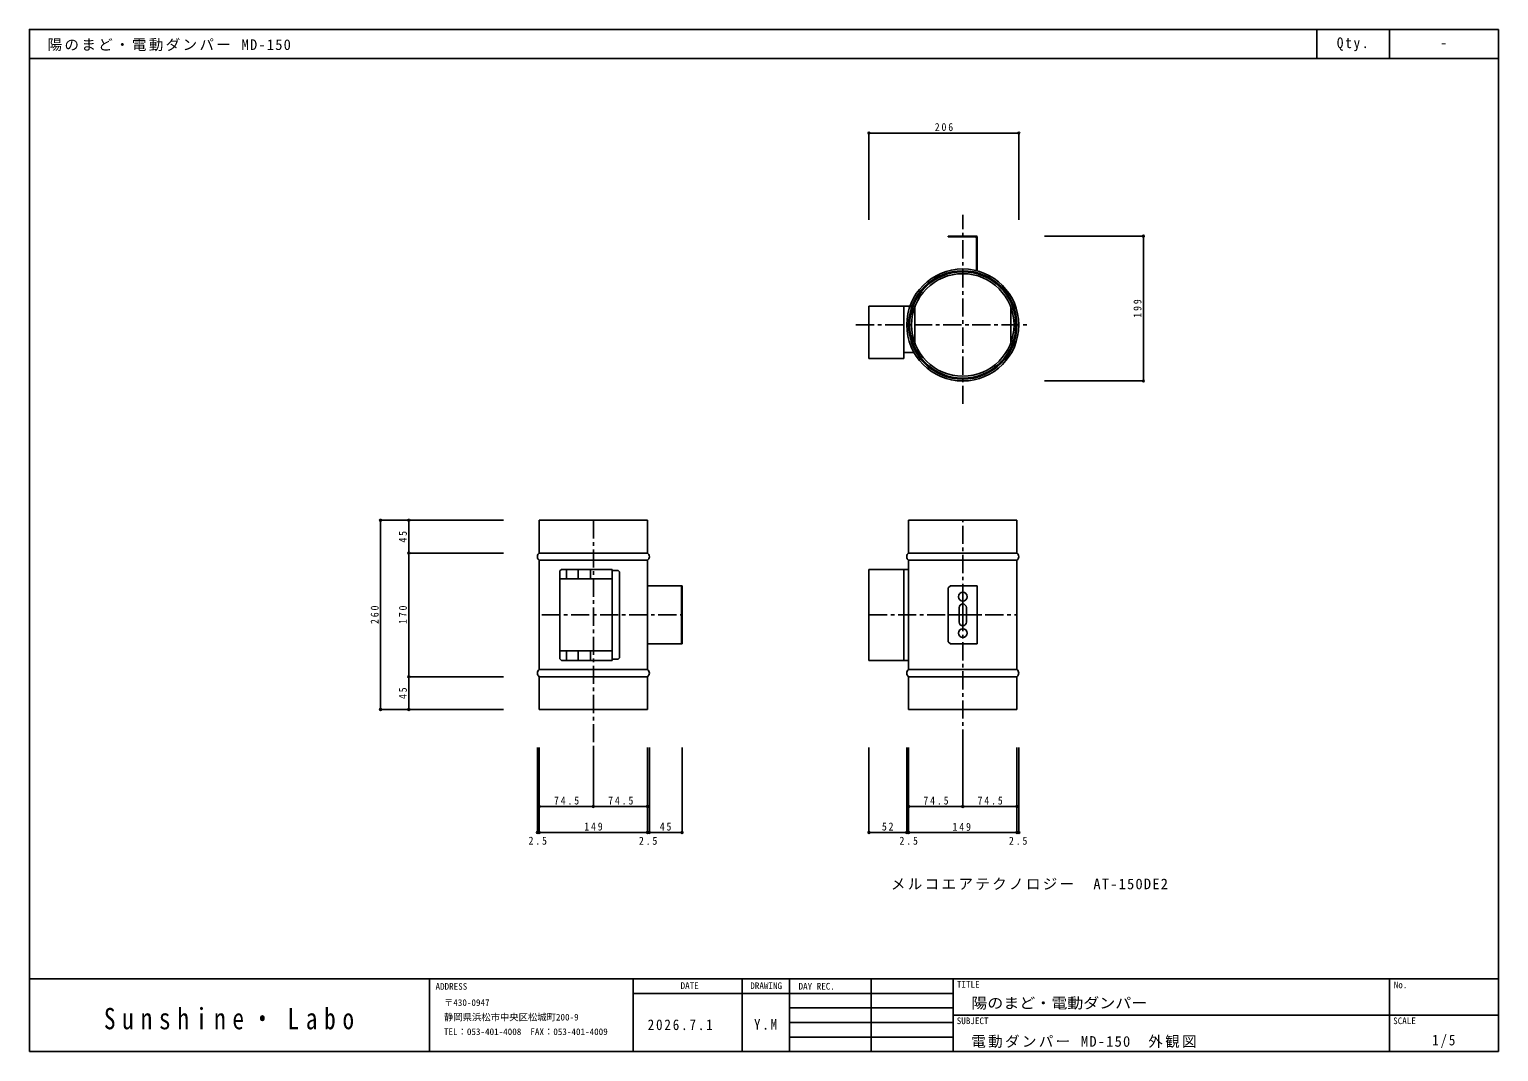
# Model space of a CAD drawing. Units: millimetres at full size, sheet at 1:5. Extents: x -1974 to 2146, y -574 to 831.
# Drawn here: x -1974 to 46, y -574 to 831 of the extents above; entities that cross this region are included whole.
import ezdxf
from ezdxf.enums import TextEntityAlignment as Align

# ---------------------------------------------------------------- set-up
doc = ezdxf.new("R2010")
doc.units = ezdxf.units.MM
doc.header["$LTSCALE"] = 5
doc.header["$PDMODE"] = 32
doc.header["$PDSIZE"] = 2.5
doc.linetypes.add('CHAIN1', pattern=[8, 5, -1, 1, -1])
for name, color, linetype in [('0-0', 7, 'Continuous'), ('0-1', 7, 'Continuous'), ('F-0', 2, 'Continuous')]:
    doc.layers.add(name, color=color, linetype=linetype)
doc.styles.add('ＭＳ ゴシック', font='')
doc.styles.add('ＭＳ 明朝', font='')
doc.styles.get('ＭＳ ゴシック').set_extended_font_data('MS Gothic')
doc.styles.get('ＭＳ 明朝').set_extended_font_data('MS Mincho')

msp = doc.modelspace()

# ---------------------------------------------------------------- linework, layer by layer
at = {"layer": '0-0', "color": 4, "linetype": 'CHAIN1'}
for p, q in [((-690.7, 315.873), (-690.7, 575.583)), ((-837.545, 424.36), (-602.623, 424.36)), ((-1198.595, 155.897), (-1198.595, -156.594)), ((-690.7, -156.594), (-690.7, 155.897)), ((-690.7, 30.897), (-690.7, 70.897)), ((-1269.302, 25.897), (-1076.595, 25.897)), ((-819.7, 25.897), (-616.2, 25.897))]:
    msp.add_line(p, q, dxfattribs=at)
at = {"layer": '0-0'}
for p, q in [((-710.7, 545.36), (-710.7, 546.36)), ((-710.7, 546.36), (-672.7, 546.36)), ((-710.7, 546.36), (-670.7, 546.36)), ((-710.7, 545.36), (-673.2, 545.36)), ((-671.7, 498.765), (-671.7, 543.86)), ((-670.7, 498.36), (-670.7, 544.36)), ((-819.7, 450.36), (-763.178, 450.36)), ((-819.7, 450.36), (-763.178, 450.36)), ((-796.7, 450.36), (-756.7, 450.36)), ((-771.7, 450.36), (-771.7, 378.36)), ((-771.7, 450.36), (-771.7, 378.36)), ((-756.579, 399.257), (-756.579, 449.463)), ((-624.821, 399.257), (-624.821, 449.463)), ((-771.7, 386.36), (-757.67, 386.36)), ((-771.7, 386.36), (-757.67, 386.36)), ((-1273.095, 155.897), (-1124.095, 155.897)), ((-1273.095, 110.897), (-1273.095, 155.897)), ((-1273.095, 110.897), (-1273.095, 155.897)), ((-1273.095, 155.897), (-1124.095, 155.897)), ((-1124.095, 110.897), (-1124.095, 155.897)), ((-1124.095, 110.897), (-1124.095, 155.897)), ((-765.2, 155.897), (-616.2, 155.897)), ((-765.2, 110.897), (-765.2, 155.897)), ((-765.2, 155.897), (-616.2, 155.897)), ((-765.2, 110.897), (-765.2, 155.897)), ((-616.2, 110.897), (-616.2, 155.897)), ((-616.2, 110.897), (-616.2, 155.897)), ((-1273.095, 110.897), (-1124.095, 110.897)), ((-1273.095, 110.897), (-1124.095, 110.897)), ((-765.2, 110.897), (-616.2, 110.897)), ((-765.2, 110.897), (-616.2, 110.897)), ((-1273.095, 100.897), (-1124.095, 100.897)), ((-1273.095, -49.103), (-1273.095, 100.897)), ((-1273.095, -49.103), (-1273.095, 100.897)), ((-1273.095, 100.897), (-1124.095, 100.897)), ((-1242.595, 88.397), (-1244.595, 86.397)), ((-1244.595, 86.397), (-1244.595, -34.603)), ((-1172.595, 88.397), (-1242.595, 88.397)), ((-1235.595, 88.397), (-1235.595, 75.397)), ((-1219.595, 88.397), (-1219.595, 75.397)), ((-1202.595, 88.397), (-1202.595, 75.397)), ((-1172.595, 88.397), (-1172.595, -36.603)), ((-1172.595, 86.897), (-1164.595, 86.897)), ((-1172.595, 83.897), (-1172.595, 43.897)), ((-1164.595, 86.897), (-1162.595, 84.897)), ((-1162.595, 84.897), (-1162.595, -33.103)), ((-1124.095, -49.103), (-1124.095, 100.897)), ((-1124.095, -49.103), (-1124.095, 100.897)), ((-765.2, 88.397), (-819.7, 88.397)), ((-771.7, -36.603), (-771.7, 88.397)), ((-765.2, 100.897), (-616.2, 100.897)), ((-765.2, -49.103), (-765.2, 100.897)), ((-765.2, 100.897), (-616.2, 100.897)), ((-765.2, -49.103), (-765.2, 100.897)), ((-616.2, -49.103), (-616.2, 100.897)), ((-616.2, -49.103), (-616.2, 100.897)), ((-1172.595, 75.397), (-1244.595, 75.397)), ((-1124.095, 65.897), (-1076.595, 65.897)), ((-1077.595, 65.897), (-1077.595, -14.103)), ((-1076.595, 65.897), (-1076.595, -14.103)), ((-707.7, 65.897), (-710.7, 62.897)), ((-710.7, -11.103), (-710.7, 62.897)), ((-707.7, 65.897), (-670.7, 65.897)), ((-670.7, -14.103), (-670.7, 65.897)), ((-1076.595, 45.897), (-1076.595, 5.897)), ((-690.7, 45.897), (-690.7, 5.897)), ((-710.7, 25.897), (-670.7, 25.897)), ((-695.7, 35.897), (-695.7, 15.897)), ((-685.7, 35.897), (-685.7, 15.897)), ((-1124.095, -14.103), (-1076.595, -14.103)), ((-710.7, -11.103), (-707.7, -14.103)), ((-707.7, -14.103), (-670.7, -14.103)), ((-1244.595, -23.603), (-1172.595, -23.603)), ((-1244.595, -34.603), (-1242.595, -36.603)), ((-1242.595, -36.603), (-1172.595, -36.603)), ((-1235.595, -23.603), (-1235.595, -36.603)), ((-1219.595, -36.603), (-1219.595, -23.603)), ((-1202.595, -36.603), (-1202.595, -23.603)), ((-1172.595, -35.103), (-1164.595, -35.103)), ((-1162.595, -33.103), (-1164.595, -35.103)), ((-1273.095, -49.103), (-1124.095, -49.103)), ((-1273.095, -49.103), (-1124.095, -49.103)), ((-1273.095, -104.103), (-1273.095, -59.103)), ((-1273.095, -59.103), (-1124.095, -59.103)), ((-1273.095, -104.103), (-1273.095, -59.103)), ((-1273.095, -59.103), (-1124.095, -59.103)), ((-1124.095, -104.103), (-1124.095, -59.103)), ((-1124.095, -104.103), (-1124.095, -59.103)), ((-765.2, -49.103), (-616.2, -49.103)), ((-765.2, -49.103), (-616.2, -49.103)), ((-765.2, -104.103), (-765.2, -59.103)), ((-765.2, -59.103), (-616.2, -59.103)), ((-765.2, -59.103), (-616.2, -59.103)), ((-765.2, -104.103), (-765.2, -59.103)), ((-616.2, -104.103), (-616.2, -59.103)), ((-616.2, -104.103), (-616.2, -59.103)), ((-1273.095, -104.103), (-1124.095, -104.103)), ((-1273.095, -104.103), (-1124.095, -104.103)), ((-765.2, -104.103), (-616.2, -104.103)), ((-765.2, -104.103), (-616.2, -104.103))]:
    msp.add_line(p, q, dxfattribs=at)
for points in [[(-819.7, 450.36), (-819.7, 378.36), (-771.7, 378.36)], [(-819.7, 450.36), (-819.7, 378.36), (-771.7, 378.36)], [(-765.2, -36.603), (-819.7, -36.603), (-819.7, 88.397)]]:
    msp.add_lwpolyline(points, dxfattribs=at)
for centre, radius in [((-690.7, 424.36), 77), ((-690.7, 424.36), 77), ((-690.7, 424.36), 74.5), ((-690.7, 424.36), 73), ((-690.7, 424.36), 70.5), ((-690.7, 50.897), 6), ((-690.7, 0.897), 6)]:
    msp.add_circle(centre, radius, dxfattribs=at)
for centre, radius, start, end in [((-672.7, 544.36), 2, 0, 90), ((-673.2, 543.86), 1.5, 0, 90), ((-1269.345, 105.897), 6.25, 126.8699, 233.1301), ((-1269.345, 105.897), 6.25, 126.8699, 233.1301), ((-1127.845, 105.897), 6.25, 306.8699, 53.1301), ((-1127.845, 105.897), 6.25, 306.8699, 53.1301), ((-761.45, 105.897), 6.25, 126.8699, 233.1301), ((-761.45, 105.897), 6.25, 126.8699, 233.1301), ((-619.95, 105.897), 6.25, 306.8699, 53.1301), ((-619.95, 105.897), 6.25, 306.8699, 53.1301), ((-690.7, 35.897), 5, 0, 180), ((-690.7, 15.897), 5, 180, 0), ((-1269.345, -54.103), 6.25, 126.8699, 233.1301), ((-1269.345, -54.103), 6.25, 126.8699, 233.1301), ((-1127.845, -54.103), 6.25, 306.8699, 53.1301), ((-1127.845, -54.103), 6.25, 306.8699, 53.1301), ((-761.45, -54.103), 6.25, 126.8699, 233.1301), ((-761.45, -54.103), 6.25, 126.8699, 233.1301), ((-619.95, -54.103), 6.25, 306.8699, 53.1301), ((-619.95, -54.103), 6.25, 306.8699, 53.1301)]:
    msp.add_arc(centre, radius, start, end, dxfattribs=at)
at = {"layer": '0-1', "color": 4}
for p, q in [((-819.7, 688.215), (-613.7, 688.215)), ((-819.7, 688.215), (-819.7, 568.987)), ((-613.7, 688.215), (-613.7, 568.987)), ((-442.382, 546.36), (-578.475, 546.36)), ((-442.382, 347.36), (-442.382, 546.36)), ((-442.382, 347.36), (-578.475, 347.36)), ((-1491.133, 155.897), (-1491.133, -104.103)), ((-1491.133, 155.897), (-1322.078, 155.897)), ((-1452.356, 155.897), (-1452.356, 110.897)), ((-1452.356, 155.897), (-1322.078, 155.897)), ((-1452.356, 110.897), (-1322.078, 110.897)), ((-1452.356, 110.897), (-1452.356, -59.103)), ((-1452.356, -59.103), (-1322.078, -59.103)), ((-1452.356, -59.103), (-1452.356, -104.103)), ((-1491.133, -104.103), (-1322.078, -104.103)), ((-1452.356, -104.103), (-1322.078, -104.103)), ((-1275.595, -273.182), (-1275.595, -156.594)), ((-1273.095, -273.182), (-1273.095, -156.594)), ((-1273.095, -237.43), (-1273.095, -156.594)), ((-1273.095, -273.182), (-1273.095, -156.594)), ((-1198.595, -237.43), (-1198.595, -156.594)), ((-1124.095, -273.182), (-1124.095, -156.594)), ((-1124.095, -237.43), (-1124.095, -156.594)), ((-1124.095, -273.182), (-1124.095, -156.594)), ((-1121.595, -273.182), (-1121.595, -156.594)), ((-1076.595, -273.182), (-1076.595, -156.594)), ((-819.7, -273.182), (-819.7, -156.594)), ((-767.7, -273.182), (-767.7, -156.594)), ((-765.2, -273.182), (-765.2, -156.594)), ((-765.2, -237.43), (-765.2, -156.594)), ((-765.2, -273.182), (-765.2, -156.594)), ((-690.7, -237.43), (-690.7, -156.594)), ((-616.2, -273.182), (-616.2, -156.594)), ((-616.2, -237.43), (-616.2, -156.594)), ((-616.2, -273.182), (-616.2, -156.594)), ((-613.7, -273.182), (-613.7, -156.594)), ((-1273.095, -237.43), (-1198.595, -237.43)), ((-1198.595, -237.43), (-1124.095, -237.43)), ((-765.2, -237.43), (-690.7, -237.43)), ((-690.7, -237.43), (-616.2, -237.43)), ((-1273.095, -273.182), (-1275.595, -273.182)), ((-1273.095, -273.182), (-1124.095, -273.182)), ((-1124.095, -273.182), (-1121.595, -273.182)), ((-1121.595, -273.182), (-1076.595, -273.182)), ((-765.2, -273.182), (-767.7, -273.182)), ((-765.2, -273.182), (-616.2, -273.182)), ((-616.2, -273.182), (-613.7, -273.182))]:
    msp.add_line(p, q, dxfattribs=at)
msp.add_lwpolyline([(-613.7, -273.182), (-767.7, -273.182), (-819.7, -273.182)], dxfattribs=at)
at = {"layer": '0-1', "color": 5}
for p in [(-819.7, 688.215), (-613.7, 688.215), (-442.382, 546.36), (-442.382, 347.36), (-1491.133, 155.897), (-1452.356, 155.897), (-1452.356, 110.897), (-1452.356, -59.103), (-1491.133, -104.103), (-1452.356, -104.103), (-1273.095, -237.43), (-1198.595, -237.43), (-1124.095, -237.43), (-765.2, -237.43), (-690.7, -237.43), (-616.2, -237.43), (-1275.595, -273.182), (-1273.095, -273.182), (-1124.095, -273.182), (-1121.595, -273.182), (-1076.595, -273.182), (-819.7, -273.182), (-767.7, -273.182), (-765.2, -273.182), (-616.2, -273.182), (-616.2, -273.182), (-613.7, -273.182)]:
    msp.add_point(p, dxfattribs=at)
at = {"layer": 'F-0', "color": 5}
for p, q in [((-203.966, 830.621), (-203.966, 790.621)), ((-103.966, 830.621), (-103.966, 790.621)), ((46.034, 830.621), (46.034, -574.379)), ((-1973.966, 790.621), (46.034, 790.621)), ((-1973.966, -474.379), (46.034, -474.379)), ((46.034, -574.379), (-1973.966, -574.379))]:
    msp.add_line(p, q, dxfattribs=at)
at = {"layer": 'F-0'}
for p, q in [((-1423.966, -574.379), (-1423.966, -474.379)), ((-1423.966, -574.379), (-1423.966, -474.379)), ((-1143.966, -574.379), (-1143.966, -474.379)), ((-1143.966, -574.379), (-1143.966, -474.379)), ((-993.966, -474.379), (-993.966, -574.379)), ((-928.966, -574.379), (-928.966, -474.379)), ((-703.966, -474.379), (-703.966, -574.379)), ((-103.966, -474.379), (-103.966, -574.379)), ((-1143.966, -494.379), (-928.966, -494.379)), ((-928.966, -494.379), (-703.966, -494.379)), ((-928.966, -514.379), (-703.966, -514.379)), ((-703.966, -524.379), (46.034, -524.379)), ((-928.966, -534.379), (-703.966, -534.379)), ((-928.966, -554.379), (-703.966, -554.379))]:
    msp.add_line(p, q, dxfattribs=at)
at = {"layer": 'F-0', "color": 7}
for p, q in [((-928.966, -474.379), (-928.966, -574.379)), ((-816.466, -474.379), (-816.466, -574.379))]:
    msp.add_line(p, q, dxfattribs=at)
at = {"layer": 'F-0', "color": 5}
msp.add_lwpolyline([(-1973.966, -574.379), (-1973.966, 830.621), (46.034, 830.621)], dxfattribs=at)

# ---------------------------------------------------------------- texts
at = {"layer": '0-1', "attachment_point": 7, "style": 'ＭＳ ゴシック'}
for s, insert, char_height in [('\\T1.38;\\W0.9;206', (-729.2, 690.715), 11), ('\\T1.38;\\W0.9;74.5', (-1252.72, -234.93), 11), ('\\T1.38;\\W0.9;74.5', (-1178.22, -234.93), 11), ('\\T1.38;\\W0.9;74.5', (-744.825, -234.93), 11), ('\\T1.38;\\W0.9;74.5', (-670.325, -234.93), 11), ('\\T1.38;\\W0.9;149', (-1211.095, -270.682), 11), ('\\T1.36;\\W0.9;45', (-1107.22, -270.682), 11), ('\\T1.36;\\W0.9;52', (-801.825, -270.682), 11), ('\\T1.38;\\W0.9;149', (-704.784, -271.073), 11), ('\\T1.38;\\W0.9;2.5', (-1287.744, -290.121), 11), ('\\T1.38;\\W0.9;2.5', (-1135.947, -290.25), 11), ('\\T1.38;\\W0.9;2.5', (-777.715, -290.145), 11), ('\\T1.38;\\W0.9;2.5', (-627.195, -290.221), 11), ('\\T1.16;メルコエアテクノロジー\u3000AT-150DE2', (-789.475, -352.188), 14.66)]:
    msp.add_mtext(s, dxfattribs=dict(at, insert=insert, char_height=char_height))
at = {"layer": '0-1', "char_height": 11, "attachment_point": 7, "rotation": 90, "style": 'ＭＳ ゴシック'}
for s, insert in [('\\T1.38;\\W0.9;199', (-444.882, 434.36)), ('\\T1.36;\\W0.9;45', (-1454.856, 125.272)), ('\\T1.38;\\W0.9;260', (-1493.633, 13.397)), ('\\T1.38;\\W0.9;170', (-1454.856, 13.397)), ('\\T1.36;\\W0.9;45', (-1454.856, -89.728))]:
    msp.add_mtext(s, dxfattribs=dict(at, insert=insert))
at = {"layer": 'F-0', "color": 7, "style": 'ＭＳ ゴシック'}
msp.add_text('-', height=14.66, dxfattribs=at).set_placement((-34.466, 800.621), align=Align.BOTTOM_LEFT)
at = {"layer": 'F-0', "color": 4, "style": 'ＭＳ ゴシック'}
for s, p in [('ADDRESS', (-1415.577, -492.136)), ('DATE', (-1078.629, -490.943)), ('DRAWING', (-982.81, -491.218)), ('DAY REC.', (-916.466, -491.879)), ('TITLE', (-698.704, -489.276)), ('No.', (-98.08, -489.961)), ('〒430-0947', (-1403.966, -514.379)), ('静岡県浜松市中央区松城町200-9', (-1403.966, -534.379)), ('TEL：053-401-4008  FAX：053-401-4009', (-1403.966, -554.379)), ('SUBJECT', (-698.966, -539.379)), ('SCALE', (-98.966, -539.379))]:
    msp.add_text(s, height=9.164, dxfattribs=at).set_placement(p, align=Align.BOTTOM_LEFT)
at = {"layer": 'F-0', "color": 7, "style": 'ＭＳ ゴシック', "width": 1.1}
msp.add_text('陽のまど・電動ダンパー', height=14.66, dxfattribs=at).set_placement((-678.966, -519.379), align=Align.BOTTOM_LEFT)
at = {"layer": 'F-0', "color": 7, "char_height": 14.66, "attachment_point": 7, "style": 'ＭＳ ゴシック'}
for s, insert in [('\\T1.16;陽のまど・電動ダンパー\\~MD-150', (-1948.966, 800.621)), ('\\T1.28;\\W0.9;Qty.', (-176.341, 800.621)), ('\\T1.28;\\W0.9;Qty.', (-176.341, 800.621)), ('\\T1.28;\\W0.9;2026.7.1', (-1123.875, -544.983)), ('\\T1.27;\\W0.9;Y.M', (-977.716, -544.379)), ('\\T1.16;電動ダンパー\\~MD-150\u3000外観図', (-678.966, -569.379)), ('\\T1.27;\\W0.9;1/5', (-45.216, -569.379))]:
    msp.add_mtext(s, dxfattribs=dict(at, insert=insert))
at = {"layer": 'F-0', "insert": (-1871.451, -544.219), "char_height": 29.33, "attachment_point": 7, "style": 'ＭＳ 明朝'}
msp.add_mtext('\\T1.58;\\W0.8;Sunshine・Labo', dxfattribs=at)

doc.saveas('drawing.dxf')
